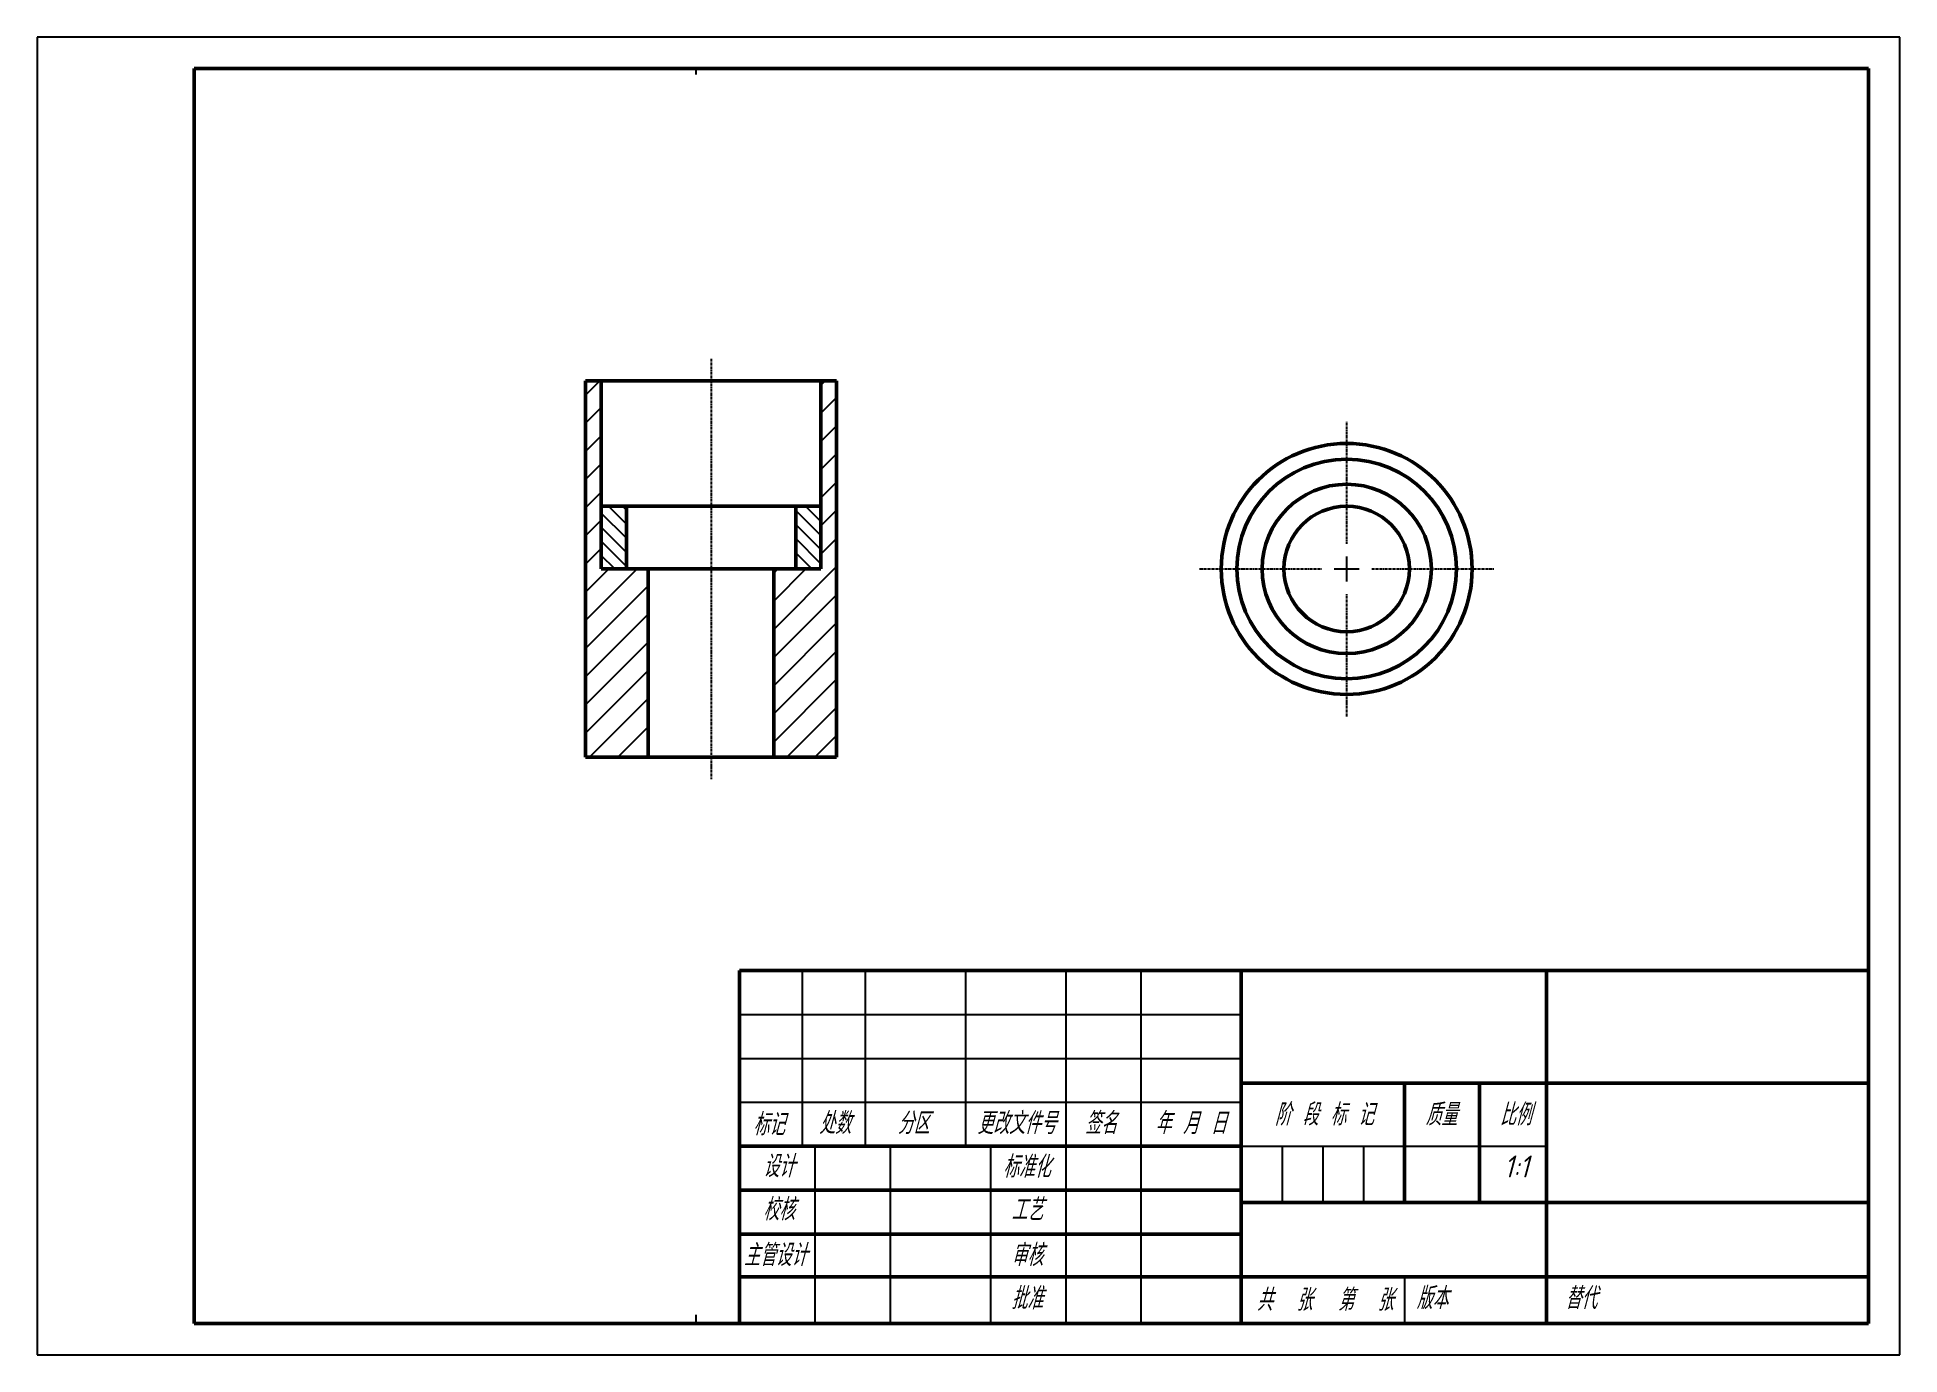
# Model space of a CAD drawing. Header units: millimetres. Extents: x 0 to 297, y 0 to 210.
import ezdxf

# ---------------------------------------------------------------- set-up
doc = ezdxf.new("R2010")
doc.units = ezdxf.units.MM
doc.header["$LTSCALE"] = 0.5
doc.linetypes.add('CENTER', pattern=[50.8, 31.75, -6.35, 6.35, -6.35])
doc.linetypes.add('CENTER2', pattern=[1.125, 0.75, -0.125, 0.125, -0.125])
for name, color, linetype, lineweight in [('剖面线', 3, 'Continuous', 25), ('点画线', 1, 'CENTER', 25), ('粗实线', 7, 'Continuous', 50), ('细实线', 3, 'Continuous', 25)]:
    doc.layers.add(name, color=color, linetype=linetype, lineweight=lineweight)
doc.layers.add('图框', color=7, linetype='Continuous')
doc.styles.add('国标汉字3.5', font='gbeitc.shx', dxfattribs={"height": 3.5, "bigfont": 'gbcbig.shx'})

# ---------------------------------------------------------------- blocks, each defined once
blk = doc.blocks.new('*U10')
at = {"layer": '点画线', "color": 0, "linetype": 'CENTER2', "transparency": 16777216}
for p, q in [((0, 4), (0, 23.5)), ((-23.5, 0), (-4, 0)), ((4, 0), (23.5, 0)), ((0, -23.5), (0, -4))]:
    blk.add_line(p, q, dxfattribs=at)
at = {"layer": '点画线', "color": 0, "linetype": 'Continuous', "transparency": 16777216}
for p, q in [((-2, 0), (2, 0)), ((0, -2), (0, 2))]:
    blk.add_line(p, q, dxfattribs=at)
blk = doc.blocks.new('*U11')
at = {"layer": '点画线', "color": 0, "linetype": 'CENTER2', "transparency": 16777216}
blk.add_line((0, 33.5), (0, -33.5), dxfattribs=at)

msp = doc.modelspace()

# ---------------------------------------------------------------- hatches: boundary and pattern name
at = {"layer": '剖面线'}
h = msp.add_hatch(dxfattribs=at)
h.set_pattern_fill('ANSI31', color=256)
h.set_pattern_definition([(45, (19.7807, 0), (-2.245064, 2.245064), [])])
h.paths.add_polyline_path([(87.44, 95.25), (97.44, 95.25), (97.44, 125.25), (89.94, 125.25), (89.94, 135.25), (89.94, 155.25), (87.44, 155.25)])
h.paths.add_polyline_path([(127.44, 155.25), (124.94, 155.25), (124.94, 125.25), (117.44, 125.25), (117.44, 95.25), (127.44, 95.25)])
h = msp.add_hatch(dxfattribs=at)
h.set_pattern_fill('ANSI31', color=256, scale=0.5, angle=90)
h.set_pattern_definition([(135, (19.7807, 0), (-1.122532, -1.122532), [])])
h.paths.add_polyline_path([(89.94, 125.25), (93.94, 125.25), (93.94, 135.25), (89.94, 135.25)])
h.paths.add_polyline_path([(120.94, 125.25), (124.94, 125.25), (124.94, 135.25), (120.94, 135.25)])

# ---------------------------------------------------------------- linework, layer by layer
at = {"layer": '图框', "lineweight": 50}
for p, q in [((112, 61.24), (112, 5.24)), ((112, 61.24), (292, 61.24)), ((191.97, 61.29), (192, 5.24)), ((240.69, 61.24), (240.69, 5.24)), ((191.98, 43.29), (291.98, 43.29)), ((218, 43.31), (218, 24.31)), ((230, 43.24), (230, 24.24)), ((112, 33.24), (192, 33.24)), ((112, 26.24), (192, 26.24)), ((192, 24.24), (292, 24.24)), ((112, 19.24), (192, 19.24)), ((112, 12.4), (192, 12.4)), ((192, 12.4), (292, 12.4))]:
    msp.add_line(p, q, dxfattribs=at)
at = {"layer": '图框', "lineweight": 25}
for p, q in [((122, 61.24), (122, 33.24)), ((132, 61.24), (132, 33.24)), ((148, 61.24), (148, 33.24)), ((164, 61.24), (164, 5.24)), ((176, 61.24), (176, 5.24)), ((112, 40.24), (192, 40.24)), ((124, 33.24), (124, 5.24)), ((136, 33.24), (136, 5.24)), ((152, 33.24), (152, 5.24)), ((192.02, 33.24), (240.69, 33.24)), ((218, 12.4), (218, 5.24))]:
    msp.add_line(p, q, dxfattribs=at)
at = {"layer": '图框'}
for p, q in [((112, 54.24), (192, 54.24)), ((112, 47.24), (192, 47.24)), ((198.5, 33.24), (198.5, 24.24)), ((205, 33.24), (205, 24.24)), ((211.5, 33.24), (211.5, 24.24))]:
    msp.add_line(p, q, dxfattribs=at)
at = {"layer": '点画线'}
for p, q in [((105, 205), (105, 204.57)), ((105, 205), (105, 204.04)), ((25.2, 145), (25, 145)), ((105, 6.38), (105, 5)), ((105, 5.27), (105, 5))]:
    msp.add_line(p, q, dxfattribs=at)
at = {"layer": '粗实线'}
for p, q in [((292, 205), (25, 205)), ((25, 205), (25, 145.61)), ((292, 5), (292, 205)), ((87.44, 155.25), (87.44, 95.25)), ((89.94, 155.25), (87.44, 155.25)), ((89.94, 125.25), (89.94, 155.25)), ((89.94, 155.25), (124.94, 155.25)), ((124.94, 125.25), (124.94, 155.25)), ((124.94, 155.25), (127.44, 155.25)), ((127.44, 155.25), (127.44, 95.25)), ((25, 145.61), (25, 5)), ((89.94, 125.25), (89.94, 135.25)), ((89.94, 135.25), (93.94, 135.25)), ((93.94, 135.25), (93.94, 125.25)), ((93.94, 135.25), (120.94, 135.25)), ((124.94, 135.25), (120.94, 135.25)), ((120.94, 135.25), (120.94, 125.25)), ((124.94, 125.25), (124.94, 135.25)), ((97.44, 125.25), (89.94, 125.25)), ((97.44, 95.25), (97.44, 125.25)), ((97.44, 125.25), (117.44, 125.25)), ((117.44, 95.25), (117.44, 125.25)), ((117.44, 125.25), (124.94, 125.25)), ((87.44, 95.25), (97.44, 95.25)), ((97.44, 95.25), (117.44, 95.25)), ((127.44, 95.25), (117.44, 95.25)), ((25, 5), (292, 5))]:
    msp.add_line(p, q, dxfattribs=at)
for radius in [20, 17.5, 13.5, 10]:
    msp.add_circle((208.81, 125.25), radius, dxfattribs=at)
at = {"layer": '细实线'}
for p, q in [((297, 210), (0, 210)), ((0, 210), (0, 0)), ((297, 0), (297, 210)), ((0, 0), (297, 0))]:
    msp.add_line(p, q, dxfattribs=at)

# ---------------------------------------------------------------- block references
at = {"layer": '点画线', "linetype": 'CENTER2'}
for name, p in [('*U11', (107.44, 125.25)), ('*U10', (208.81, 125.25))]:
    msp.add_blockref(name, p, dxfattribs=at)

# ---------------------------------------------------------------- texts
at = {"layer": '图框', "char_height": 3.5, "style": '国标汉字3.5'}
for s, insert, attachment_point in [('标记', (116.65, 38.46), 2), ('处数', (127.18, 38.66), 2), ('分区', (139.71, 38.66), 2), ('更改文件号', (156.18, 38.66), 2), ('签名', (169.58, 38.66), 2), ('年 月 日', (183.93, 38.66), 2), ('阶 段 标 记', (205.21, 40.04), 2), ('质量', (223.87, 40.04), 2), ('比例', (235.72, 40.04), 2), ('设计', (118.25, 31.8), 2), ('标准化', (157.76, 31.73), 2), ('1:1', (235.86, 31.76), 2), ('校核', (118.25, 24.92), 2), ('工艺', (157.83, 24.88), 2), ('主管设计', (117.7, 17.64), 2), ('审核', (157.83, 17.64), 2), ('批准', (157.83, 10.76), 2), ('共  张', (198.87, 10.5), 2), ('第  张', (211.8, 10.5), 2), ('版本', (222.44, 10.77), 2), ('替代', (243.64, 10.77), 1)]:
    msp.add_mtext(s, dxfattribs=dict(at, insert=insert, attachment_point=attachment_point))

doc.saveas('drawing.dxf')
